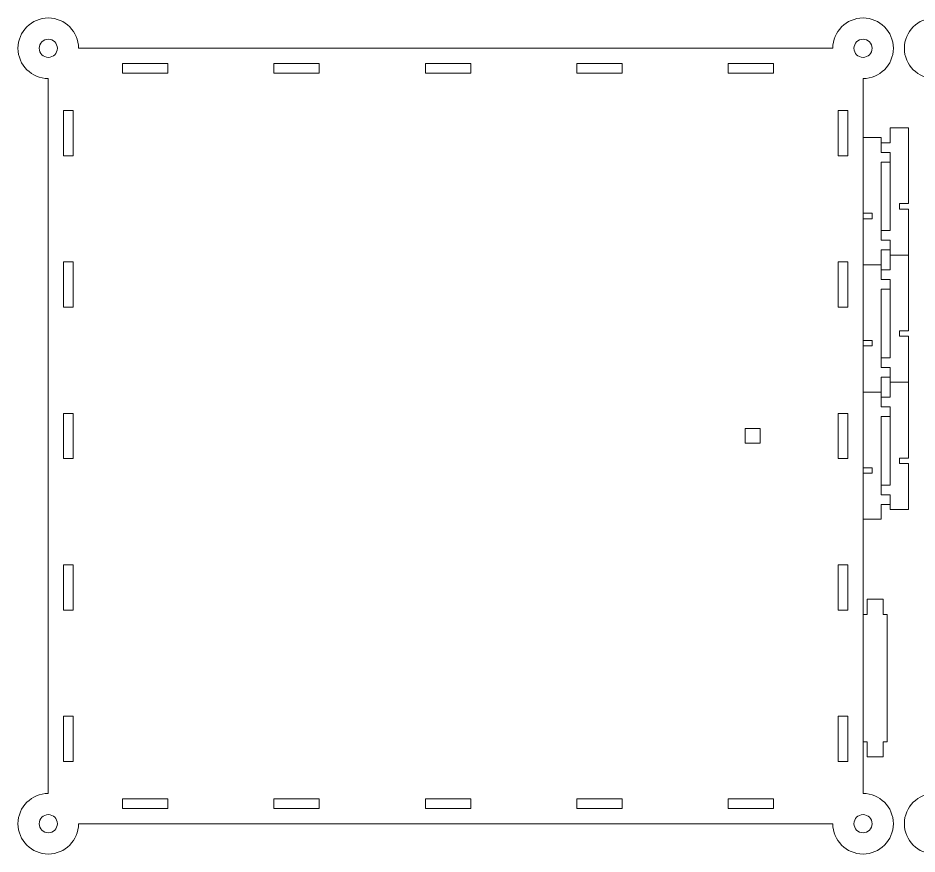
# Model space of a CAD drawing. Header units: millimetres. Extents: x 2 to 583, y 18 to 294.
# Drawn here: x 1.8 to 298.6, y 17.8 to 293.8 of the extents above; entities that cross this region are included whole.
import ezdxf

# ---------------------------------------------------------------- set-up
doc = ezdxf.new("R2010")
doc.units = ezdxf.units.MM
doc.layers.add('1', color=1, linetype='Continuous', lineweight=5)

msp = doc.modelspace()

# ---------------------------------------------------------------- linework, layer by layer
at = {"layer": '1'}
for p, q in [((270.82, 283.78), (21.82, 283.78)), ((11.82, 273.78), (11.82, 37.78)), ((280.82, 37.78), (280.82, 273.78)), ((289.82, 257.5), (289.82, 252.6)), ((295.82, 257.5), (289.82, 257.5)), ((295.82, 232.5), (295.82, 257.5)), ((280.82, 254.3), (286.82, 254.3)), ((286.82, 254.3), (286.82, 249.4)), ((286.82, 252.6), (289.82, 252.6)), ((289.82, 249.4), (286.82, 249.4)), ((289.82, 249.4), (289.82, 223.6)), ((286.82, 246.2), (289.82, 246.2)), ((286.82, 246.2), (286.82, 220.4)), ((292.82, 232.5), (292.82, 230.7)), ((295.82, 232.5), (292.82, 232.5)), ((280.82, 229.3), (283.82, 229.3)), ((283.82, 229.3), (283.82, 227.5)), ((292.82, 230.7), (295.82, 230.7)), ((295.82, 190.5), (295.82, 230.7)), ((283.82, 227.5), (280.82, 227.5)), ((286.82, 223.6), (289.82, 223.6)), ((289.82, 220.4), (286.82, 220.4)), ((289.82, 220.4), (289.82, 210.6)), ((286.82, 217.2), (289.82, 217.2)), ((286.82, 217.2), (286.82, 207.4)), ((289.82, 215.5), (295.82, 215.5)), ((286.82, 212.3), (280.82, 212.3)), ((286.82, 210.6), (289.82, 210.6)), ((289.82, 207.4), (286.82, 207.4)), ((289.82, 207.4), (289.82, 181.6)), ((286.82, 204.2), (289.82, 204.2)), ((286.82, 204.2), (286.82, 178.4)), ((292.82, 190.5), (292.82, 188.7)), ((295.82, 190.5), (292.82, 190.5)), ((280.82, 187.3), (283.82, 187.3)), ((283.82, 187.3), (283.82, 185.5)), ((292.82, 188.7), (295.82, 188.7)), ((295.82, 148.5), (295.82, 188.7)), ((283.82, 185.5), (280.82, 185.5)), ((286.82, 181.6), (289.82, 181.6)), ((289.82, 178.4), (286.82, 178.4)), ((289.82, 178.4), (289.82, 168.6)), ((286.82, 175.2), (289.82, 175.2)), ((286.82, 175.2), (286.82, 165.4)), ((289.82, 173.5), (295.82, 173.5)), ((286.82, 170.3), (280.82, 170.3)), ((286.82, 168.6), (289.82, 168.6)), ((289.82, 165.4), (286.82, 165.4)), ((289.82, 165.4), (289.82, 139.6)), ((286.82, 162.2), (289.82, 162.2)), ((286.82, 162.2), (286.82, 136.4)), ((241.93, 158.21), (246.88, 158.21)), ((241.93, 153.36), (241.93, 158.21)), ((246.88, 158.21), (246.88, 153.36)), ((246.88, 153.36), (241.93, 153.36)), ((292.82, 148.5), (292.82, 146.7)), ((295.82, 148.5), (292.82, 148.5)), ((292.82, 146.7), (295.82, 146.7)), ((295.82, 131.5), (295.82, 146.7)), ((280.82, 145.3), (283.82, 145.3)), ((283.82, 143.5), (280.82, 143.5)), ((283.82, 145.3), (283.82, 143.5)), ((286.82, 139.6), (289.82, 139.6)), ((289.82, 136.4), (286.82, 136.4)), ((289.82, 136.4), (289.82, 131.5)), ((286.82, 133.2), (289.82, 133.2)), ((286.82, 133.2), (286.82, 128.3)), ((289.82, 131.5), (295.82, 131.5)), ((286.82, 128.3), (280.82, 128.3)), ((287.42, 101.86), (282.22, 101.86)), ((282.22, 101.86), (282.22, 96.86)), ((287.42, 96.86), (287.42, 101.86)), ((282.22, 96.86), (280.82, 96.86)), ((288.82, 96.86), (287.42, 96.86)), ((288.82, 54.86), (288.82, 96.86)), ((280.82, 54.86), (282.22, 54.86)), ((282.22, 49.86), (282.22, 54.86)), ((287.42, 54.86), (287.42, 49.86)), ((287.42, 54.86), (288.82, 54.86)), ((287.42, 49.86), (282.22, 49.86)), ((21.82, 27.78), (270.82, 27.78))]:
    msp.add_line(p, q, dxfattribs=at)
for points in [[(36.34, 275.55), (51.29, 275.55), (51.29, 278.75), (36.34, 278.75)], [(86.34, 275.55), (101.29, 275.55), (101.29, 278.75), (86.34, 278.75)], [(136.34, 275.55), (151.29, 275.55), (151.29, 278.75), (136.34, 278.75)], [(186.34, 275.55), (201.29, 275.55), (201.29, 278.75), (186.34, 278.75)], [(236.34, 275.55), (251.29, 275.55), (251.29, 278.75), (236.34, 278.75)], [(16.85, 263.26), (20.05, 263.26), (20.05, 248.31), (16.85, 248.31)], [(272.58, 263.26), (275.78, 263.26), (275.78, 248.31), (272.58, 248.31)], [(16.85, 213.26), (20.05, 213.26), (20.05, 198.31), (16.85, 198.31)], [(272.58, 213.26), (275.78, 213.26), (275.78, 198.31), (272.58, 198.31)], [(16.85, 163.26), (20.05, 163.26), (20.05, 148.31), (16.85, 148.31)], [(272.58, 163.26), (275.78, 163.26), (275.78, 148.31), (272.58, 148.31)], [(16.85, 113.26), (20.05, 113.26), (20.05, 98.31), (16.85, 98.31)], [(272.58, 113.26), (275.78, 113.26), (275.78, 98.31), (272.58, 98.31)], [(16.85, 63.26), (20.05, 63.26), (20.05, 48.31), (16.85, 48.31)], [(272.58, 63.26), (275.78, 63.26), (275.78, 48.31), (272.58, 48.31)], [(36.34, 32.82), (51.29, 32.82), (51.29, 36.02), (36.34, 36.02)], [(86.34, 32.82), (101.29, 32.82), (101.29, 36.02), (86.34, 36.02)], [(136.34, 32.82), (151.29, 32.82), (151.29, 36.02), (136.34, 36.02)], [(186.34, 32.82), (201.29, 32.82), (201.29, 36.02), (186.34, 36.02)], [(236.34, 32.82), (251.29, 32.82), (251.29, 36.02), (236.34, 36.02)]]:
    msp.add_lwpolyline(points, close=True, dxfattribs=at)
for centre in [(11.82, 283.78), (280.82, 283.78), (11.82, 27.78), (280.82, 27.78)]:
    msp.add_circle(centre, 3, dxfattribs=at)
for centre, start, end in [((11.82, 283.78), 0, 270), ((280.82, 283.78), 270, 180), ((304.46, 283.78), 0, 270), ((11.82, 27.78), 90, 0), ((280.82, 27.78), 180, 90), ((304.46, 27.78), 90, 0)]:
    msp.add_arc(centre, 10, start, end, dxfattribs=at)

doc.saveas('drawing.dxf')
